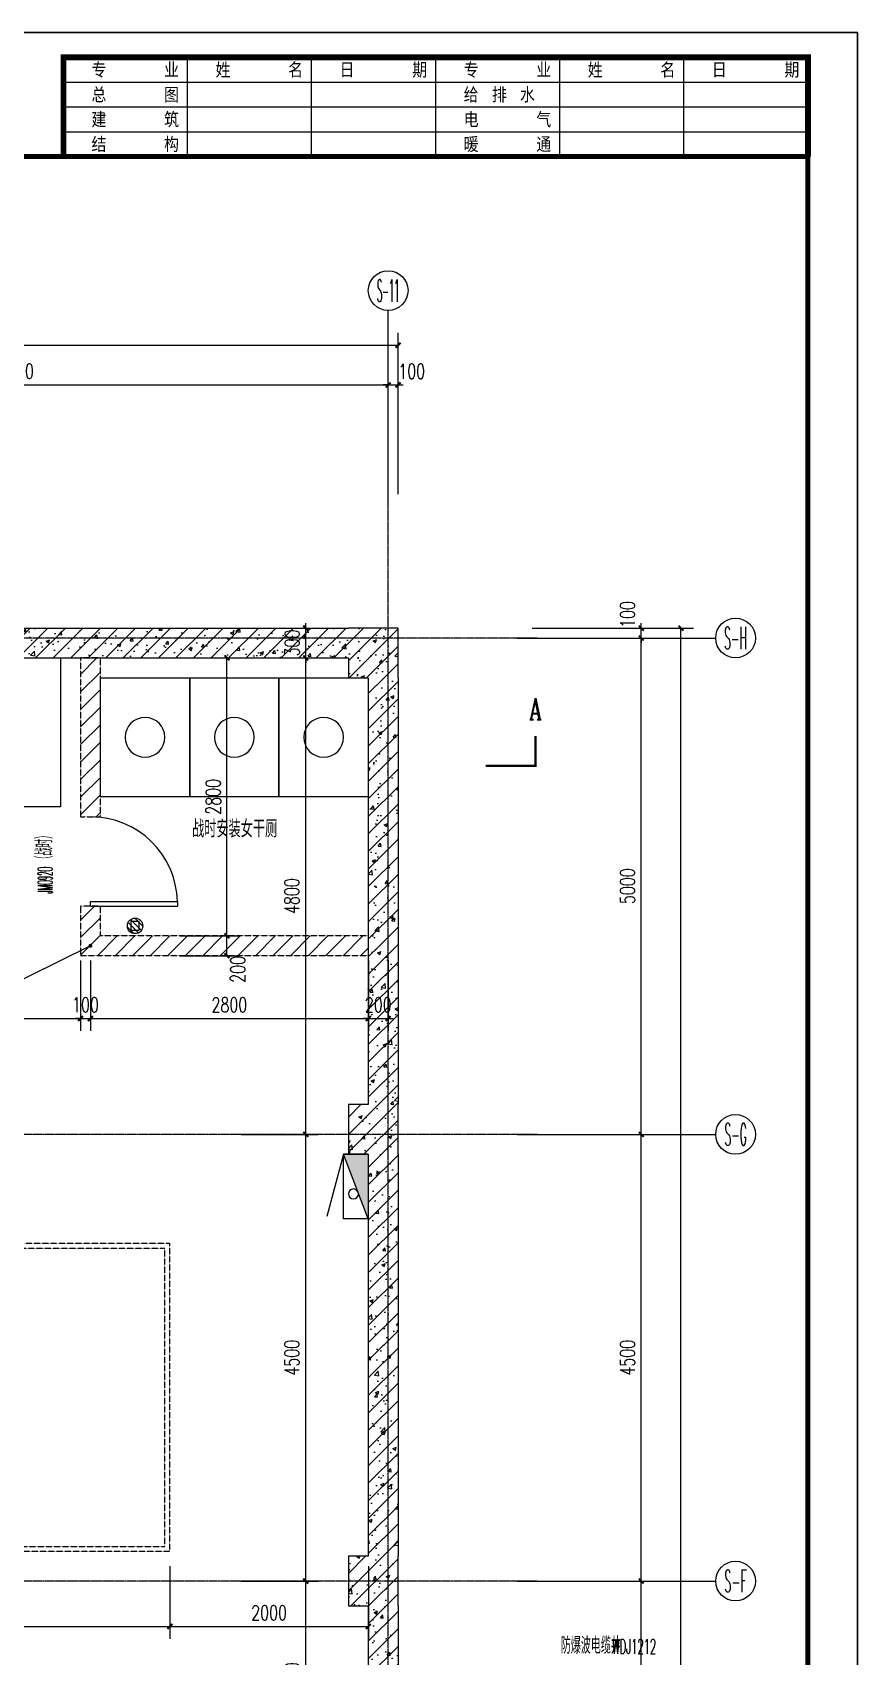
# Model space of a CAD drawing. Extents: x 0 to 2037025, y -2738621 to 0.
# Drawn here: x 992400 to 1000713, y -1365223 to -1348863 of the extents above; entities that cross this region are included whole.
import ezdxf
from ezdxf.enums import TextEntityAlignment as Align

# ---------------------------------------------------------------- set-up
doc = ezdxf.new("R2010")
doc.units = 0
doc.header["$LTSCALE"] = 10
doc.header["$MEASUREMENT"] = 0
doc.linetypes.add('DASH', pattern=[0.35, 0.25, -0.1])
doc.linetypes.add('DOTE', pattern=[2.42, 2, -0.2, 0.02, -0.2])
for name, color, linetype in [('AXIS', 3, 'Continuous'), ('AXIS_TEXT', 7, 'Continuous'), ('COLUMN', 4, 'Continuous'), ('DIM_SYMB', 3, 'Continuous'), ('DOTE', 1, 'DOTE'), ('GPS-人防排水', 4, 'Continuous'), ('PUB_DIM', 3, 'Continuous'), ('PUB_HATCH', 252, 'Continuous'), ('PUB_TEXT', 7, 'Continuous'), ('PUB_TITLE', 4, 'Continuous'), ('WALL', 4, 'Continuous'), ('water', 2, 'Continuous'), ('Z-战时开', 44, 'Continuous'), ('人防-砌筑墙', 4, 'Continuous'), ('图框', 142, 'Continuous'), ('批量导出图层', 1, 'Continuous'), ('消火栓箱', 6, 'Continuous')]:
    doc.layers.add(name, color=color, linetype=linetype)
doc.styles.add('_TCH_AXIS', font='COMPLEX', dxfattribs={"bigfont": 'GBCBIG'})
doc.styles.add('_TCH_DIM', font='SIMPLEX.shx', dxfattribs={"width": 0.7, "bigfont": 'GBCBIG.shx'})
doc.styles.add('_TCH_DIM_T3', font='simplex_.ttf', dxfattribs={"width": 0.705882, "bigfont": 'GBCBIG'})
doc.styles.add('_TCH_DIM_T3_T3', font='SIMPLEX', dxfattribs={"width": 0.49827, "bigfont": 'GBCBIG'})
doc.styles.add('_TCH_LABEL', font='COMPLEX', dxfattribs={"bigfont": 'GBCBIG'})
doc.styles.add('COMPLEX', font='COMPLEX')
doc.styles.add('HZ1', font='ZSM.shx', dxfattribs={"width": 0.7, "bigfont": 'HZTXT.shx'})
doc.styles.add('HZTXT', font='txt.shx', dxfattribs={"width": 0.7, "bigfont": 'hztxt.shx'})
doc.dimstyles.new('_TCH_ARCH&&50', dxfattribs={"dimtxt": 148.75, "dimasz": 50, "dimexe": 125, "dimexo": 150, "dimgap": 63.125, "dimtad": 1, "dimdec": 0, "dimzin": 0, "dimdsep": 46, "dimtxsty": '_TCH_DIM_T3', "dimblk": 'ARCHTICK', "dimcen": 0.09, "dimclrt": 7, "dimazin": 2, "dimtfac": 1, "dimtdec": 0, "dimtix": 1, "dimtmove": 2, "dimatfit": 3, "dimfxl": 0, "dimtolj": 1, "dimtzin": 0, "dimarcsym": 0})
pattern_1 = [(45, (0, 0), (-88.388348, 88.388348), []), (50, (0, 0), (358.63009, -31.37607), [37.5, -412.5]), (355, (0, 0), (-69.37567, 376.09607), [30, -330]), (100.4514, (29.9, -2.6), (289.25469, 344.71977), [31.870095, -350.571056]), (46.1842, (0, 100), (533.62052, -82.75951), [56.25, -618.75]), (96.6356, (44.47, 93.1), (467.33135, 487.05894), [47.80514, -525.8565]), (351.1842, (0, 100), (467.33097, 487.0593), [45, -495]), (21, (50, 75), (298.453526, -201.309445), [37.5, -412.5]), (326, (50, 75), (121.657666, 362.57502), [30, -330]), (71.4514, (74.87, 58.22), (420.111314, 161.26525), [31.870095, -350.571056]), (37.5, (0, 0), (6.079928, 166.446927), [0, -326, 0, -335, 0, -331.25]), (7.5, (0, 0), (131.534769, 197.205856), [0, -191, 0, -318.5, 0, -126.25]), (327.5, (-111.5, 0), (266.911218, -11.277436), [0, -125, 0, -390, 0, -517.5]), (317.5, (-161.5, 0), (291.593085, 50.05249), [0, -162.5, 0, -259, 0, -367.5])]
pattern_2 = [(45, (0, 89.76), (-88.388383, 88.388383), [])]

# ---------------------------------------------------------------- blocks, each defined once
blk = doc.blocks.new('A$C3C2C7D95')
at = {"layer": 'Z-战时开'}
blk.add_lwpolyline([(-100, -900), (-100, 0), (-1300, 0), (-1300, -900)], close=True, dxfattribs=at)
blk.add_circle((-700, -450), 200, dxfattribs=at)
blk = doc.blocks.new('图框A0')
at = {"layer": '图框'}
for p, q in [((1000, 68100), (1000, 83100)), ((1500, 68100), (1500, 83100)), ((2000, 68100), (2000, 83100)), ((2500, 80600), (500, 80600)), ((2500, 78100), (500, 78100)), ((2500, 75600), (500, 75600)), ((2500, 73100), (500, 73100)), ((2500, 70600), (500, 70600))]:
    blk.add_line(p, q, dxfattribs=at)
blk.add_lwpolyline([(0, 0), (0, 84100), (118900, 84100), (118900, 0)], close=True, dxfattribs=at)
at = {"layer": '图框', "const_width": 120}
blk.add_lwpolyline([(2500, 83100), (500, 83100), (500, 68100), (2500, 68100)], dxfattribs=at)
at = {"layer": '图框', "const_width": 100}
blk.add_lwpolyline([(2500, 1000), (117900, 1000), (117900, 83100), (2500, 83100)], close=True, dxfattribs=at)
at = {"layer": '图框', "style": 'HZTXT'}
for s, p in [('日    期', (911, 81164)), ('姓    名', (911, 78664)), ('专    业', (911, 76164)), ('电    气', (1911, 76164)), ('暖    通', (2411, 76164)), ('给 排 水', (1411, 76164)), ('日    期', (911, 73664)), ('姓    名', (911, 71164)), ('专    业', (911, 68664)), ('总    图', (1411, 68664)), ('建    筑', (1911, 68664)), ('结    构', (2411, 68664))]:
    blk.add_text(s, height=300, rotation=90, dxfattribs=at).set_placement(p)
blk = doc.blocks.new('消火栓箱2')
at = {"layer": '消火栓箱'}
blk.add_hatch(color=256, dxfattribs=at).paths.add_polyline_path([(650, 0), (650, -250), (0, 0)])
for p, q in [((650, 0), (0, 0)), ((0, 0), (650, -250)), ((0, -250), (650, -250)), ((650, -250), (22, -418))]:
    blk.add_line(p, q, dxfattribs=at)
blk.add_lwpolyline([(0, 0), (0, -250), (650, -250), (650, 0), (650, -250), (650, 0)], close=True, dxfattribs=at)
blk.add_circle((250, -150), 50, dxfattribs=at)
blk = doc.blocks.new('防爆地漏')
at = {"layer": 'GPS-人防排水'}
h = blk.add_hatch(dxfattribs=at)
h.set_pattern_fill('ANSI31', color=256, scale=414.056448, angle=90, style=0)
h.set_pattern_definition([(135, (-302468.235, -1955036.53), (-36.5977653, -36.5977653), [])])
edge = h.paths.add_edge_path()
edge.add_arc((0, 0), 104, 90, 450)
for p, q in [((56, 59), (-59, 59)), ((-59, 59), (-59, -56)), ((56, -56), (56, 59)), ((-59, -56), (56, -56))]:
    blk.add_line(p, q, dxfattribs=at)
blk.add_circle((0, 0), 104, dxfattribs=at)
blk = doc.blocks.new('A$C3A9412D5')
at = {"layer": 'GPS-人防排水', "xscale": 0.75, "yscale": 0.75, "zscale": 0.75}
blk.add_blockref('防爆地漏', (17450, 10100), dxfattribs=at)
blk = doc.blocks.new('_ArchTick')
at = {"color": 0, "linetype": 'ByBlock', "const_width": 0.4}
blk.add_lwpolyline([(-0.5, -0.5), (0.5, 0.5)], dxfattribs=at)
blk = doc.blocks.new('*D337')
at = {"layer": 'Defpoints', "color": 0, "transparency": 16777216}
for p in [(989684, -1364163), (993784, -1364163), (993784, -1364920)]:
    blk.add_point(p, dxfattribs=at)
at = {"layer": 'Z-战时开', "color": 0, "lineweight": -2, "transparency": 16777216}
for p, q in [((989684, -1364313), (989684, -1365045)), ((993784, -1364313), (993784, -1365045)), ((989684, -1364920), (993784, -1364920))]:
    blk.add_line(p, q, dxfattribs=at)
at = {"layer": 'Z-战时开', "color": 0, "lineweight": -2, "transparency": 16777216, "xscale": 50, "yscale": 50, "zscale": 50, "rotation": 180}
blk.add_blockref('_ArchTick', (989684, -1364920), dxfattribs=at)
at = {"layer": 'Z-战时开', "color": 0, "lineweight": -2, "transparency": 16777216, "xscale": 50, "yscale": 50, "zscale": 50}
blk.add_blockref('_ArchTick', (993784, -1364920), dxfattribs=at)
at = {"layer": 'Z-战时开', "color": 7, "transparency": 16777216, "insert": (991734, -1364780), "char_height": 148.8, "attachment_point": 5, "style": '_TCH_DIM_T3'}
blk.add_mtext('\\A1;4100', dxfattribs=at)
blk = doc.blocks.new('*D338')
at = {"layer": 'Defpoints', "color": 0, "transparency": 16777216}
for p in [(993784, -1364163), (995784, -1364163), (995784, -1364920)]:
    blk.add_point(p, dxfattribs=at)
at = {"layer": 'Z-战时开', "color": 0, "lineweight": -2, "transparency": 16777216}
for p, q in [((993784, -1364313), (993784, -1365045)), ((995784, -1364313), (995784, -1365045)), ((993784, -1364920), (995784, -1364920))]:
    blk.add_line(p, q, dxfattribs=at)
at = {"layer": 'Z-战时开', "color": 0, "lineweight": -2, "transparency": 16777216, "xscale": 50, "yscale": 50, "zscale": 50, "rotation": 180}
blk.add_blockref('_ArchTick', (993784, -1364920), dxfattribs=at)
at = {"layer": 'Z-战时开', "color": 0, "lineweight": -2, "transparency": 16777216, "xscale": 50, "yscale": 50, "zscale": 50}
blk.add_blockref('_ArchTick', (995784, -1364920), dxfattribs=at)
at = {"layer": 'Z-战时开', "color": 7, "transparency": 16777216, "insert": (994784, -1364782), "char_height": 148.8, "attachment_point": 5, "style": '_TCH_DIM_T3'}
blk.add_mtext('\\A1;2000', dxfattribs=at)
blk = doc.blocks.new('*D704')
at = {"layer": 'Defpoints', "color": 0, "transparency": 16777216}
for p in [(993734, -1357963), (994360, -1357963), (993734, -1358163)]:
    blk.add_point(p, dxfattribs=at)
at = {"layer": 'Z-战时开', "color": 0, "lineweight": -2, "transparency": 16777216}
for p, q in [((993884, -1357963), (994485, -1357963)), ((994360, -1358163), (994360, -1357963)), ((993884, -1358163), (994485, -1358163))]:
    blk.add_line(p, q, dxfattribs=at)
at = {"layer": 'Z-战时开', "color": 0, "lineweight": -2, "transparency": 16777216, "xscale": 50, "yscale": 50, "zscale": 50}
for p, rotation in [((994360, -1357963), 90), ((994360, -1358163), 270)]:
    blk.add_blockref('_ArchTick', p, dxfattribs=dict(at, rotation=rotation))
at = {"layer": 'Z-战时开', "color": 7, "transparency": 16777216, "insert": (994468, -1358301), "char_height": 148.8, "attachment_point": 5, "rotation": 90, "style": '_TCH_DIM_T3'}
blk.add_mtext('\\A1;200', dxfattribs=at)
blk = doc.blocks.new('*D705')
at = {"layer": 'Defpoints', "color": 0, "transparency": 16777216}
for p in [(993734, -1355163), (994360, -1355163), (993734, -1357963)]:
    blk.add_point(p, dxfattribs=at)
at = {"layer": 'Z-战时开', "color": 0, "lineweight": -2, "transparency": 16777216}
for p, q in [((993884, -1355163), (994485, -1355163)), ((994360, -1357963), (994360, -1355163)), ((993884, -1357963), (994485, -1357963))]:
    blk.add_line(p, q, dxfattribs=at)
at = {"layer": 'Z-战时开', "color": 0, "lineweight": -2, "transparency": 16777216, "xscale": 50, "yscale": 50, "zscale": 50}
for p, rotation in [((994360, -1355163), 90), ((994360, -1357963), 270)]:
    blk.add_blockref('_ArchTick', p, dxfattribs=dict(at, rotation=rotation))
at = {"layer": 'Z-战时开', "color": 7, "transparency": 16777216, "insert": (994222, -1356563), "char_height": 148.8, "attachment_point": 5, "rotation": 90, "style": '_TCH_DIM_T3'}
blk.add_mtext('\\A1;2800', dxfattribs=at)
blk = doc.blocks.new('*D710')
at = {"layer": 'Defpoints', "color": 0, "transparency": 16777216}
for p in [(990684, -1358063), (992884, -1358063), (992884, -1358796)]:
    blk.add_point(p, dxfattribs=at)
at = {"layer": 'Z-战时开', "color": 0, "lineweight": -2, "transparency": 16777216}
for p, q in [((990684, -1358213), (990684, -1358921)), ((992884, -1358213), (992884, -1358921)), ((990684, -1358796), (992884, -1358796))]:
    blk.add_line(p, q, dxfattribs=at)
at = {"layer": 'Z-战时开', "color": 0, "lineweight": -2, "transparency": 16777216, "xscale": 50, "yscale": 50, "zscale": 50, "rotation": 180}
blk.add_blockref('_ArchTick', (990684, -1358796), dxfattribs=at)
at = {"layer": 'Z-战时开', "color": 0, "lineweight": -2, "transparency": 16777216, "xscale": 50, "yscale": 50, "zscale": 50}
blk.add_blockref('_ArchTick', (992884, -1358796), dxfattribs=at)
at = {"layer": 'Z-战时开', "color": 7, "transparency": 16777216, "insert": (991784, -1358657), "char_height": 148.8, "attachment_point": 5, "style": '_TCH_DIM_T3'}
blk.add_mtext('\\A1;2200', dxfattribs=at)
blk = doc.blocks.new('*D711')
at = {"layer": 'Defpoints', "color": 0, "transparency": 16777216}
for p in [(992884, -1358063), (992984, -1358063), (992984, -1358796)]:
    blk.add_point(p, dxfattribs=at)
at = {"layer": 'Z-战时开', "color": 0, "lineweight": -2, "transparency": 16777216}
for p, q in [((992884, -1358213), (992884, -1358921)), ((992984, -1358213), (992984, -1358921)), ((992884, -1358796), (992834, -1358796)), ((992884, -1358796), (992984, -1358796)), ((992984, -1358796), (993034, -1358796))]:
    blk.add_line(p, q, dxfattribs=at)
at = {"layer": 'Z-战时开', "color": 0, "lineweight": -2, "transparency": 16777216, "xscale": 50, "yscale": 50, "zscale": 50}
blk.add_blockref('_ArchTick', (992884, -1358796), dxfattribs=at)
at = {"layer": 'Z-战时开', "color": 0, "lineweight": -2, "transparency": 16777216, "xscale": 50, "yscale": 50, "zscale": 50, "rotation": 180}
blk.add_blockref('_ArchTick', (992984, -1358796), dxfattribs=at)
at = {"layer": 'Z-战时开', "color": 7, "transparency": 16777216, "insert": (992934, -1358657), "char_height": 148.8, "attachment_point": 5, "style": '_TCH_DIM_T3'}
blk.add_mtext('\\A1;100', dxfattribs=at)
blk = doc.blocks.new('*D712')
at = {"layer": 'Defpoints', "color": 0, "transparency": 16777216}
for p in [(992984, -1358063), (995784, -1358063), (995784, -1358796)]:
    blk.add_point(p, dxfattribs=at)
at = {"layer": 'Z-战时开', "color": 0, "lineweight": -2, "transparency": 16777216}
for p, q in [((992984, -1358213), (992984, -1358921)), ((995784, -1358213), (995784, -1358921)), ((992984, -1358796), (995784, -1358796))]:
    blk.add_line(p, q, dxfattribs=at)
at = {"layer": 'Z-战时开', "color": 0, "lineweight": -2, "transparency": 16777216, "xscale": 50, "yscale": 50, "zscale": 50, "rotation": 180}
blk.add_blockref('_ArchTick', (992984, -1358796), dxfattribs=at)
at = {"layer": 'Z-战时开', "color": 0, "lineweight": -2, "transparency": 16777216, "xscale": 50, "yscale": 50, "zscale": 50}
blk.add_blockref('_ArchTick', (995784, -1358796), dxfattribs=at)
at = {"layer": 'Z-战时开', "color": 7, "transparency": 16777216, "insert": (994384, -1358657), "char_height": 148.8, "attachment_point": 5, "style": '_TCH_DIM_T3'}
blk.add_mtext('\\A1;2800', dxfattribs=at)
blk = doc.blocks.new('*D713')
at = {"layer": 'Defpoints', "color": 0, "transparency": 16777216}
for p in [(995784, -1358063), (995984, -1358063), (995984, -1358796)]:
    blk.add_point(p, dxfattribs=at)
at = {"layer": 'Z-战时开', "color": 0, "lineweight": -2, "transparency": 16777216}
for p, q in [((995784, -1358213), (995784, -1358921)), ((995984, -1358213), (995984, -1358921)), ((995784, -1358796), (995734, -1358796)), ((995784, -1358796), (995984, -1358796)), ((995984, -1358796), (996034, -1358796))]:
    blk.add_line(p, q, dxfattribs=at)
at = {"layer": 'Z-战时开', "color": 0, "lineweight": -2, "transparency": 16777216, "xscale": 50, "yscale": 50, "zscale": 50}
blk.add_blockref('_ArchTick', (995784, -1358796), dxfattribs=at)
at = {"layer": 'Z-战时开', "color": 0, "lineweight": -2, "transparency": 16777216, "xscale": 50, "yscale": 50, "zscale": 50, "rotation": 180}
blk.add_blockref('_ArchTick', (995984, -1358796), dxfattribs=at)
at = {"layer": 'Z-战时开', "color": 7, "transparency": 16777216, "insert": (995884, -1358657), "char_height": 148.8, "attachment_point": 5, "style": '_TCH_DIM_T3'}
blk.add_mtext('\\A1;200', dxfattribs=at)
blk = doc.blocks.new('*D719')
at = {"layer": 'AXIS', "color": 0, "lineweight": -2, "transparency": 16777216}
for p, q in [((997434, -1364463), (998659, -1364463)), ((998534, -1369963), (998534, -1364463)), ((997434, -1369963), (998659, -1369963))]:
    blk.add_line(p, q, dxfattribs=at)
at = {"layer": 'Defpoints', "color": 0, "transparency": 16777216}
for p in [(997284, -1364463), (998534, -1364463), (997284, -1369963)]:
    blk.add_point(p, dxfattribs=at)
at = {"layer": 'AXIS', "color": 0, "lineweight": -2, "transparency": 16777216, "xscale": 50, "yscale": 50, "zscale": 50}
for p, rotation in [((998534, -1364463), 90), ((998534, -1369963), 270)]:
    blk.add_blockref('_ArchTick', p, dxfattribs=dict(at, rotation=rotation))
at = {"layer": 'AXIS', "color": 7, "transparency": 16777216, "insert": (998396, -1367213), "char_height": 148.8, "attachment_point": 5, "rotation": 90, "style": '_TCH_DIM_T3'}
blk.add_mtext('\\A1;5500', dxfattribs=at)
blk = doc.blocks.new('*D720')
at = {"layer": 'AXIS', "color": 0, "lineweight": -2, "transparency": 16777216}
for p, q in [((997434, -1359963), (998659, -1359963)), ((998534, -1364463), (998534, -1359963)), ((997434, -1364463), (998659, -1364463))]:
    blk.add_line(p, q, dxfattribs=at)
at = {"layer": 'Defpoints', "color": 0, "transparency": 16777216}
for p in [(997284, -1359963), (998534, -1359963), (997284, -1364463)]:
    blk.add_point(p, dxfattribs=at)
at = {"layer": 'AXIS', "color": 0, "lineweight": -2, "transparency": 16777216, "xscale": 50, "yscale": 50, "zscale": 50}
for p, rotation in [((998534, -1359963), 90), ((998534, -1364463), 270)]:
    blk.add_blockref('_ArchTick', p, dxfattribs=dict(at, rotation=rotation))
at = {"layer": 'AXIS', "color": 7, "transparency": 16777216, "insert": (998394, -1362213), "char_height": 148.8, "attachment_point": 5, "rotation": 90, "style": '_TCH_DIM_T3'}
blk.add_mtext('\\A1;4500', dxfattribs=at)
blk = doc.blocks.new('*D721')
at = {"layer": 'AXIS', "color": 0, "lineweight": -2, "transparency": 16777216}
for p, q in [((997434, -1354963), (998659, -1354963)), ((998534, -1359963), (998534, -1354963)), ((997434, -1359963), (998659, -1359963))]:
    blk.add_line(p, q, dxfattribs=at)
at = {"layer": 'Defpoints', "color": 0, "transparency": 16777216}
for p in [(997284, -1354963), (998534, -1354963), (997284, -1359963)]:
    blk.add_point(p, dxfattribs=at)
at = {"layer": 'AXIS', "color": 0, "lineweight": -2, "transparency": 16777216, "xscale": 50, "yscale": 50, "zscale": 50}
for p, rotation in [((998534, -1354963), 90), ((998534, -1359963), 270)]:
    blk.add_blockref('_ArchTick', p, dxfattribs=dict(at, rotation=rotation))
at = {"layer": 'AXIS', "color": 7, "transparency": 16777216, "insert": (998396, -1357463), "char_height": 148.8, "attachment_point": 5, "rotation": 90, "style": '_TCH_DIM_T3'}
blk.add_mtext('\\A1;5000', dxfattribs=at)
blk = doc.blocks.new('*D722')
at = {"layer": 'AXIS', "color": 0, "lineweight": -2, "transparency": 16777216}
for p, q in [((997434, -1354863), (998659, -1354863)), ((998534, -1354863), (998534, -1354813)), ((998534, -1354963), (998534, -1354863)), ((997434, -1354963), (998659, -1354963)), ((998534, -1354963), (998534, -1355013))]:
    blk.add_line(p, q, dxfattribs=at)
at = {"layer": 'Defpoints', "color": 0, "transparency": 16777216}
for p in [(997284, -1354863), (998534, -1354863), (997284, -1354963)]:
    blk.add_point(p, dxfattribs=at)
at = {"layer": 'AXIS', "color": 0, "lineweight": -2, "transparency": 16777216, "xscale": 50, "yscale": 50, "zscale": 50}
for p, rotation in [((998534, -1354863), 270), ((998534, -1354963), 90)]:
    blk.add_blockref('_ArchTick', p, dxfattribs=dict(at, rotation=rotation))
at = {"layer": 'AXIS', "color": 7, "transparency": 16777216, "insert": (998396, -1354726), "char_height": 148.8, "attachment_point": 5, "rotation": 90, "style": '_TCH_DIM_T3'}
blk.add_mtext('\\A1;100', dxfattribs=at)
blk = doc.blocks.new('*D723')
at = {"layer": 'AXIS', "color": 0, "lineweight": -2, "transparency": 16777216}
for p, q in [((997434, -1354863), (999059, -1354863)), ((998934, -1390263), (998934, -1354863)), ((997434, -1390263), (999059, -1390263))]:
    blk.add_line(p, q, dxfattribs=at)
at = {"layer": 'Defpoints', "color": 0, "transparency": 16777216}
for p in [(997284, -1354863), (998934, -1354863), (997284, -1390263)]:
    blk.add_point(p, dxfattribs=at)
at = {"layer": 'AXIS', "color": 0, "lineweight": -2, "transparency": 16777216, "xscale": 50, "yscale": 50, "zscale": 50}
for p, rotation in [((998934, -1354863), 90), ((998934, -1390263), 270)]:
    blk.add_blockref('_ArchTick', p, dxfattribs=dict(at, rotation=rotation))
at = {"layer": 'AXIS', "color": 7, "transparency": 16777216, "insert": (998794, -1372563), "char_height": 148.8, "attachment_point": 5, "rotation": 90, "style": '_TCH_DIM_T3'}
blk.add_mtext('\\A1;35400', dxfattribs=at)
blk = doc.blocks.new('*D752')
at = {"layer": 'AXIS', "color": 0, "lineweight": -2, "transparency": 16777216}
for p, q in [((988484, -1353513), (988484, -1352288)), ((995984, -1353513), (995984, -1352288)), ((988484, -1352413), (995984, -1352413))]:
    blk.add_line(p, q, dxfattribs=at)
at = {"layer": 'Defpoints', "color": 0, "transparency": 16777216}
for p in [(995984, -1352413), (988484, -1353663), (995984, -1353663)]:
    blk.add_point(p, dxfattribs=at)
at = {"layer": 'AXIS', "color": 0, "lineweight": -2, "transparency": 16777216, "xscale": 50, "yscale": 50, "zscale": 50, "rotation": 180}
blk.add_blockref('_ArchTick', (988484, -1352413), dxfattribs=at)
at = {"layer": 'AXIS', "color": 0, "lineweight": -2, "transparency": 16777216, "xscale": 50, "yscale": 50, "zscale": 50}
blk.add_blockref('_ArchTick', (995984, -1352413), dxfattribs=at)
at = {"layer": 'AXIS', "color": 7, "transparency": 16777216, "insert": (992234, -1352275), "char_height": 148.8, "attachment_point": 5, "style": '_TCH_DIM_T3'}
blk.add_mtext('\\A1;7500', dxfattribs=at)
blk = doc.blocks.new('*D753')
at = {"layer": 'AXIS', "color": 0, "lineweight": -2, "transparency": 16777216}
for p, q in [((995984, -1353513), (995984, -1352288)), ((996084, -1353513), (996084, -1352288)), ((995984, -1352413), (995934, -1352413)), ((995984, -1352413), (996084, -1352413)), ((996084, -1352413), (996134, -1352413))]:
    blk.add_line(p, q, dxfattribs=at)
at = {"layer": 'Defpoints', "color": 0, "transparency": 16777216}
for p in [(996084, -1352413), (995984, -1353663), (996084, -1353663)]:
    blk.add_point(p, dxfattribs=at)
at = {"layer": 'AXIS', "color": 0, "lineweight": -2, "transparency": 16777216, "xscale": 50, "yscale": 50, "zscale": 50}
blk.add_blockref('_ArchTick', (995984, -1352413), dxfattribs=at)
at = {"layer": 'AXIS', "color": 0, "lineweight": -2, "transparency": 16777216, "xscale": 50, "yscale": 50, "zscale": 50, "rotation": 180}
blk.add_blockref('_ArchTick', (996084, -1352413), dxfattribs=at)
at = {"layer": 'AXIS', "color": 7, "transparency": 16777216, "insert": (996221, -1352276), "char_height": 148.8, "attachment_point": 5, "style": '_TCH_DIM_T3'}
blk.add_mtext('\\A1;100', dxfattribs=at)
blk = doc.blocks.new('*D754')
at = {"layer": 'AXIS', "color": 0, "lineweight": -2, "transparency": 16777216}
for p, q in [((962184, -1353513), (962184, -1351888)), ((996084, -1353513), (996084, -1351888)), ((962184, -1352013), (996084, -1352013))]:
    blk.add_line(p, q, dxfattribs=at)
at = {"layer": 'Defpoints', "color": 0, "transparency": 16777216}
for p in [(996084, -1352013), (962184, -1353663), (996084, -1353663)]:
    blk.add_point(p, dxfattribs=at)
at = {"layer": 'AXIS', "color": 0, "lineweight": -2, "transparency": 16777216, "xscale": 50, "yscale": 50, "zscale": 50, "rotation": 180}
blk.add_blockref('_ArchTick', (962184, -1352013), dxfattribs=at)
at = {"layer": 'AXIS', "color": 0, "lineweight": -2, "transparency": 16777216, "xscale": 50, "yscale": 50, "zscale": 50}
blk.add_blockref('_ArchTick', (996084, -1352013), dxfattribs=at)
at = {"layer": 'AXIS', "color": 7, "transparency": 16777216, "insert": (979134, -1351875), "char_height": 148.8, "attachment_point": 5, "style": '_TCH_DIM_T3'}
blk.add_mtext('\\A1;33900', dxfattribs=at)
blk = doc.blocks.new('*D791')
at = {"layer": 'Defpoints', "color": 0, "transparency": 16777216}
for p in [(994354, -1354863), (995154, -1354863), (994354, -1355163)]:
    blk.add_point(p, dxfattribs=at)
at = {"layer": 'PUB_DIM', "color": 0, "lineweight": -2, "transparency": 16777216}
for p, q in [((994504, -1354863), (995279, -1354863)), ((995154, -1354863), (995154, -1354813)), ((995154, -1355163), (995154, -1354863)), ((994504, -1355163), (995279, -1355163)), ((995154, -1355163), (995154, -1355213))]:
    blk.add_line(p, q, dxfattribs=at)
at = {"layer": 'PUB_DIM', "color": 0, "lineweight": -2, "transparency": 16777216, "xscale": 50, "yscale": 50, "zscale": 50}
for p, rotation in [((995154, -1354863), 270), ((995154, -1355163), 90)]:
    blk.add_blockref('_ArchTick', p, dxfattribs=dict(at, rotation=rotation))
at = {"layer": 'PUB_DIM', "color": 7, "transparency": 16777216, "insert": (995016, -1355013), "char_height": 148.8, "attachment_point": 5, "rotation": 90, "style": '_TCH_DIM_T3'}
blk.add_mtext('\\A1;300', dxfattribs=at)
blk = doc.blocks.new('*D792')
at = {"layer": 'Defpoints', "color": 0, "transparency": 16777216}
for p in [(994354, -1355163), (995154, -1355163), (994354, -1359963)]:
    blk.add_point(p, dxfattribs=at)
at = {"layer": 'PUB_DIM', "color": 0, "lineweight": -2, "transparency": 16777216}
for p, q in [((994504, -1355163), (995279, -1355163)), ((995154, -1359963), (995154, -1355163)), ((994504, -1359963), (995279, -1359963))]:
    blk.add_line(p, q, dxfattribs=at)
at = {"layer": 'PUB_DIM', "color": 0, "lineweight": -2, "transparency": 16777216, "xscale": 50, "yscale": 50, "zscale": 50}
for p, rotation in [((995154, -1355163), 90), ((995154, -1359963), 270)]:
    blk.add_blockref('_ArchTick', p, dxfattribs=dict(at, rotation=rotation))
at = {"layer": 'PUB_DIM', "color": 7, "transparency": 16777216, "insert": (995014, -1357563), "char_height": 148.8, "attachment_point": 5, "rotation": 90, "style": '_TCH_DIM_T3'}
blk.add_mtext('\\A1;4800', dxfattribs=at)
blk = doc.blocks.new('*D793')
at = {"layer": 'Defpoints', "color": 0, "transparency": 16777216}
for p in [(994354, -1359963), (995154, -1359963), (994354, -1364463)]:
    blk.add_point(p, dxfattribs=at)
at = {"layer": 'PUB_DIM', "color": 0, "lineweight": -2, "transparency": 16777216}
for p, q in [((994504, -1359963), (995279, -1359963)), ((995154, -1364463), (995154, -1359963)), ((994504, -1364463), (995279, -1364463))]:
    blk.add_line(p, q, dxfattribs=at)
at = {"layer": 'PUB_DIM', "color": 0, "lineweight": -2, "transparency": 16777216, "xscale": 50, "yscale": 50, "zscale": 50}
for p, rotation in [((995154, -1359963), 90), ((995154, -1364463), 270)]:
    blk.add_blockref('_ArchTick', p, dxfattribs=dict(at, rotation=rotation))
at = {"layer": 'PUB_DIM', "color": 7, "transparency": 16777216, "insert": (995014, -1362213), "char_height": 148.8, "attachment_point": 5, "rotation": 90, "style": '_TCH_DIM_T3'}
blk.add_mtext('\\A1;4500', dxfattribs=at)
blk = doc.blocks.new('*D794')
at = {"layer": 'Defpoints', "color": 0, "transparency": 16777216}
for p in [(994354, -1364463), (995154, -1364463), (994354, -1366463)]:
    blk.add_point(p, dxfattribs=at)
at = {"layer": 'PUB_DIM', "color": 0, "lineweight": -2, "transparency": 16777216}
for p, q in [((994504, -1364463), (995279, -1364463)), ((995154, -1366463), (995154, -1364463)), ((994504, -1366463), (995279, -1366463))]:
    blk.add_line(p, q, dxfattribs=at)
at = {"layer": 'PUB_DIM', "color": 0, "lineweight": -2, "transparency": 16777216, "xscale": 50, "yscale": 50, "zscale": 50}
for p, rotation in [((995154, -1364463), 90), ((995154, -1366463), 270)]:
    blk.add_blockref('_ArchTick', p, dxfattribs=dict(at, rotation=rotation))
at = {"layer": 'PUB_DIM', "color": 7, "transparency": 16777216, "insert": (995016, -1365463), "char_height": 148.8, "attachment_point": 5, "rotation": 90, "style": '_TCH_DIM_T3'}
blk.add_mtext('\\A1;2000', dxfattribs=at)
blk = doc.blocks.new('$DorLib2D$00000001')
for p, q in [((0.45, 0.975), (0.5, 0.975)), ((0.45, 0), (0.45, 0.975)), ((0.5, 0), (0.5, 0.975)), ((0.5, 0), (0.45, 0))]:
    blk.add_line(p, q)
at = {"lineweight": 13}
blk.add_arc((0.475, 0), 0.975, 91.4693, 180, dxfattribs=at)
blk = doc.blocks.new('_AXISO')
blk.add_circle((0, 0), 0.5)
at = {"layer": 'AXIS_TEXT', "style": 'COMPLEX', "width": 1.041667}
blk.add_attdef('A', text='', height=0.56, dxfattribs=at).set_placement((-0.25, -0.28), (0.25, -0.28), align=Align.FIT)

msp = doc.modelspace()

# ---------------------------------------------------------------- hatches: boundary and pattern name
at = {"layer": 'PUB_HATCH'}
h = msp.add_hatch(dxfattribs=at)
h.set_pattern_fill('钢筋混凝土', color=256, scale=50, style=0)
h.set_pattern_definition(pattern_1)
h.paths.add_polyline_path([(995583.9, -1355163.1), (995583.9, -1354863.1), (988733.9, -1354863.1), (988733.9, -1355163.1)])
h = msp.add_hatch(dxfattribs=at)
h.set_pattern_fill('钢筋混凝土', color=256, scale=50, style=0)
h.set_pattern_definition(pattern_1)
h.paths.add_polyline_path([(995583.9, -1355363.1), (996083.9, -1355363.1), (996083.9, -1354863.1), (995583.9, -1354863.1)])
at = {"layer": 'PUB_HATCH', "linetype": 'DASH'}
h = msp.add_hatch(dxfattribs=at)
h.set_pattern_fill('普通砖', color=256, scale=50, style=0)
h.set_pattern_definition(pattern_2)
h.paths.add_polyline_path([(992883.9, -1355163.1), (992883.9, -1356763.1), (993083.9, -1356763.1), (993083.9, -1355163.1)])
at = {"layer": 'PUB_HATCH'}
h = msp.add_hatch(dxfattribs=at)
h.set_pattern_fill('钢筋混凝土', color=256, scale=50, style=0)
h.set_pattern_definition(pattern_1)
h.paths.add_polyline_path([(996083.9, -1355363.1), (995783.9, -1355363.1), (995783.9, -1358063.1), (996083.9, -1358063.1)])
at = {"layer": 'PUB_HATCH', "linetype": 'DASH'}
h = msp.add_hatch(dxfattribs=at)
h.set_pattern_fill('普通砖', color=256, scale=50, style=0)
h.set_pattern_definition(pattern_2)
h.paths.add_polyline_path([(993083.9, -1357963.1), (993083.9, -1357663.1), (992883.9, -1357663.1), (992883.9, -1358163.1)])
h = msp.add_hatch(dxfattribs=at)
h.set_pattern_fill('普通砖', color=256, scale=50, style=0)
h.set_pattern_definition(pattern_2)
h.paths.add_polyline_path([(995783.9, -1358163.1), (995783.9, -1357963.1), (993083.9, -1357963.1), (992883.9, -1358163.1)])
at = {"layer": 'PUB_HATCH'}
h = msp.add_hatch(dxfattribs=at)
h.set_pattern_fill('钢筋混凝土', color=256, scale=50, style=0)
h.set_pattern_definition(pattern_1)
h.paths.add_polyline_path([(995783.9, -1359663.1), (996083.9, -1359663.1), (996083.9, -1358063.1), (995783.9, -1358063.1)])
h = msp.add_hatch(dxfattribs=at)
h.set_pattern_fill('钢筋混凝土', color=256, scale=50, style=0)
h.set_pattern_definition(pattern_1)
h.paths.add_polyline_path([(995583.9, -1360163.1), (996083.9, -1360163.1), (996083.9, -1359663.1), (995583.9, -1359663.1)])
h = msp.add_hatch(dxfattribs=at)
h.set_pattern_fill('钢筋混凝土', color=256, scale=50, style=0)
h.set_pattern_definition(pattern_1)
h.paths.add_polyline_path([(995783.9, -1364213.1), (996083.9, -1364213.1), (996083.9, -1360163.1), (995783.9, -1360163.1)])
h = msp.add_hatch(dxfattribs=at)
h.set_pattern_fill('钢筋混凝土', color=256, scale=50, style=0)
h.set_pattern_definition(pattern_1)
h.paths.add_polyline_path([(995583.9, -1364713.1), (996083.9, -1364713.1), (996083.9, -1364213.1), (995583.9, -1364213.1)])
h = msp.add_hatch(dxfattribs=at)
h.set_pattern_fill('钢筋混凝土', color=256, scale=50, style=0)
h.set_pattern_definition(pattern_1)
h.paths.add_polyline_path([(996083.9, -1364713.1), (995783.9, -1364713.1), (995783.9, -1366563.1), (996083.9, -1366563.1)])

# ---------------------------------------------------------------- linework, layer by layer
at = {"layer": 'AXIS'}
for p, q in [((995983.9, -1353663.1), (995983.9, -1351663.1)), ((997283.9, -1354963.1), (999283.9, -1354963.1)), ((997283.9, -1359963.1), (999283.9, -1359963.1)), ((997283.9, -1364463.1), (999283.9, -1364463.1))]:
    msp.add_line(p, q, dxfattribs=at)
at = {"layer": 'COLUMN'}
for p, q in [((996083.9, -1354863.1), (995583.9, -1354863.1)), ((996083.9, -1355363.1), (996083.9, -1354863.1)), ((995583.9, -1355163.1), (995583.9, -1355363.1)), ((995583.9, -1355363.1), (995783.9, -1355363.1)), ((995783.9, -1359663.1), (995583.9, -1359663.1)), ((995583.9, -1359663.1), (995583.9, -1360163.1)), ((996083.9, -1360163.1), (996083.9, -1359663.1)), ((995583.9, -1360163.1), (995783.9, -1360163.1)), ((995783.9, -1364213.1), (995583.9, -1364213.1)), ((995583.9, -1364213.1), (995583.9, -1364713.1)), ((996083.9, -1364713.1), (996083.9, -1364213.1)), ((995583.9, -1364713.1), (995783.9, -1364713.1))]:
    msp.add_line(p, q, dxfattribs=at)
at = {"layer": 'DIM_SYMB', "const_width": 25}
msp.add_lwpolyline([(996967.3, -1356251.1), (997467.3, -1356251.1), (997467.3, -1355951.1)], dxfattribs=at)
at = {"layer": 'DOTE'}
for p, q in [((995983.9, -1391563.1), (995983.9, -1353463.1)), ((997483.9, -1354963.1), (960783.9, -1354963.1)), ((997483.9, -1359963.1), (960783.9, -1359963.1)), ((997483.9, -1364463.1), (960783.9, -1364463.1))]:
    msp.add_line(p, q, dxfattribs=at)
at = {"layer": 'PUB_TITLE'}
msp.add_lwpolyline([(958662.7, -1408312.9), (1000712.7, -1408312.9), (1000712.7, -1348862.9), (958662.7, -1348862.9)], close=True, dxfattribs=at)
at = {"layer": 'PUB_TITLE', "const_width": 50}
msp.add_lwpolyline([(959162.7, -1407812.9), (1000212.7, -1407812.9), (1000212.7, -1350112.9), (959162.7, -1350112.9)], close=True, dxfattribs=at)
at = {"layer": 'WALL'}
for p, q in [((988733.9, -1354863.1), (995583.9, -1354863.1)), ((988733.9, -1355163.1), (995583.9, -1355163.1)), ((995783.9, -1355363.1), (995783.9, -1358063.1)), ((996083.9, -1355363.1), (996083.9, -1358063.1)), ((995783.9, -1358063.1), (995783.9, -1359663.1)), ((996083.9, -1358063.1), (996083.9, -1359663.1)), ((995783.9, -1360163.1), (995783.9, -1364213.1)), ((996083.9, -1360163.1), (996083.9, -1364213.1)), ((995783.9, -1364713.1), (995783.9, -1366563.1)), ((996083.9, -1364713.1), (996083.9, -1366563.1))]:
    msp.add_line(p, q, dxfattribs=at)
at = {"layer": 'water'}
msp.add_lwpolyline([(990683.9, -1356663.1), (990683.9, -1355163.1), (992683.9, -1355163.1), (992683.9, -1356663.1)], close=True, dxfattribs=at)
at = {"layer": 'Z-战时开'}
msp.add_line((992983.9, -1358063.1), (990357.2, -1359364.3), dxfattribs=at)
at = {"layer": 'Z-战时开', "const_width": 20}
msp.add_lwpolyline([(992992.9, -1358058.7, 1), (992975, -1358067.6, 1)], format="xyb", close=True, dxfattribs=at)
at = {"layer": 'Z-战时开', "linetype": 'DASH'}
for points in [[(989683.9, -1361063.1), (989683.9, -1364163.1), (993783.9, -1364163.1), (993783.9, -1361063.1)], [(989733.9, -1361113.1), (989733.9, -1364113.1), (993733.9, -1364113.1), (993733.9, -1361113.1)]]:
    msp.add_lwpolyline(points, close=True, dxfattribs=at)
at = {"layer": '人防-砌筑墙', "linetype": 'DASH'}
for p, q in [((992883.9, -1355163.1), (992883.9, -1356763.1)), ((993083.9, -1355163.1), (992883.9, -1355163.1)), ((993083.9, -1356763.1), (993083.9, -1355163.1)), ((992883.9, -1356763.1), (993083.9, -1356763.1)), ((993083.9, -1357663.1), (992883.9, -1357663.1)), ((992883.9, -1357663.1), (992883.9, -1358163.1)), ((993083.9, -1357963.1), (993083.9, -1357663.1)), ((995783.9, -1357963.1), (993083.9, -1357963.1)), ((995783.9, -1358163.1), (992883.9, -1358163.1))]:
    msp.add_line(p, q, dxfattribs=at)
at = {"layer": '批量导出图层'}
msp.add_lwpolyline([(958662.7, -1348862.9), (1000712.7, -1348862.9), (1000712.7, -1408312.9), (958662.7, -1408312.9)], close=True, dxfattribs=at)

# ---------------------------------------------------------------- block references
at = {"xscale": 0.5, "yscale": 0.5, "zscale": 0.5, "rotation": 270}
msp.add_blockref('图框A0', (958662.7, -1348862.9), dxfattribs=at)
at = {"layer": 'AXIS'}
ref = msp.add_blockref('_AXISO', (995983.9, -1351463.1), dxfattribs=dict(at, xscale=400, yscale=400, zscale=400))
ref.add_attrib('A', 'S-11', dxfattribs={"layer": 'AXIS_TEXT', "height": 226.27, "style": '_TCH_AXIS', "width": 0.3}).set_placement((995870.8, -1351576.3), (996097.1, -1351576.3), align=Align.FIT)
ref = msp.add_blockref('_AXISO', (999483.9, -1354963.1), dxfattribs=dict(at, xscale=400, yscale=400, zscale=400))
ref.add_attrib('A', 'S-H', dxfattribs={"layer": 'AXIS_TEXT', "height": 226.27, "style": '_TCH_AXIS', "width": 0.318182}).set_placement((999370.8, -1355076.3), (999597.1, -1355076.3), align=Align.FIT)
ref = msp.add_blockref('_AXISO', (999483.9, -1359963.1), dxfattribs=dict(at, xscale=400, yscale=400, zscale=400))
ref.add_attrib('A', 'S-G', dxfattribs={"layer": 'AXIS_TEXT', "height": 226.27, "style": '_TCH_AXIS', "width": 0.328125}).set_placement((999370.8, -1360076.3), (999597.1, -1360076.3), align=Align.FIT)
ref = msp.add_blockref('_AXISO', (999483.9, -1364463.1), dxfattribs=dict(at, xscale=400, yscale=400, zscale=400))
ref.add_attrib('A', 'S-F', dxfattribs={"layer": 'AXIS_TEXT', "height": 226.27, "style": '_TCH_AXIS', "width": 0.33871}).set_placement((999370.8, -1364576.3), (999597.1, -1364576.3), align=Align.FIT)
at = {"layer": 'Z-战时开', "xscale": -1, "rotation": 270}
for p in [(993983.9, -1355263.1), (994883.9, -1355263.1), (995783.9, -1355263.1)]:
    msp.add_blockref('A$C3C2C7D95', p, dxfattribs=at)
at = {"layer": 'Z-战时开', "xscale": -900, "yscale": -900, "zscale": 200, "rotation": 89.9999999997102}
msp.add_blockref('$DorLib2D$00000001', (992983.9, -1357213.1), dxfattribs=at)
at = {"layer": '批量导出图层'}
msp.add_blockref('A$C3A9412D5', (975983.9, -1367963.1), dxfattribs=at)
at = {"layer": '消火栓箱', "xscale": -1, "rotation": 270}
msp.add_blockref('消火栓箱2', (995783.9, -1360813.1), dxfattribs=at)

# ---------------------------------------------------------------- texts
at = {"layer": 'PUB_TEXT'}
for s, height, style, width, p in [('A', 212.5, '_TCH_LABEL', 0.705882, (997403.1, -1355782.7)), ('防爆波电缆井', 168.79, '_TCH_DIM', 0.7, (997724.1, -1365195.7)), ('WDJ1212', 148.75, '_TCH_DIM', 0.494118, (998240.1, -1365195.7))]:
    msp.add_text(s, height=height, dxfattribs=dict(at, style=style, width=width)).set_placement(p)
at = {"layer": 'Z-战时开', "style": 'HZ1', "width": 0.7}
msp.add_text('战时安装女干厕', height=175, dxfattribs=at).set_placement((994008.5, -1356972.6))
at = {"layer": 'Z-战时开', "style": '_TCH_DIM_T3_T3'}
for s, height, width, p in [('（战时）', 168.79, 0.49827, (992603, -1357239.3)), ('JM0920', 148.75, 0.35172, (992603, -1357538.3))]:
    msp.add_text(s, height=height, rotation=90, dxfattribs=dict(at, width=width)).set_placement(p)

# ---------------------------------------------------------------- dimensions: what is measured, and where the dimension line sits
at = {"layer": 'AXIS'}
for p1, p2, distance, picture, middle in [((962183.9, -1353663.1), (996083.9, -1353663.1), 1650, '*D754', (979133.9, -1351874.9)), ((988483.9, -1353663.1), (995983.9, -1353663.1), 1250, '*D752', (992233.9, -1352274.9)), ((997283.9, -1390263.1), (997283.9, -1354863.1), -1650, '*D723', (998794, -1372563.1)), ((997283.9, -1359963.1), (997283.9, -1354963.1), -1250, '*D721', (998395.7, -1357463.1)), ((997283.9, -1364463.1), (997283.9, -1359963.1), -1250, '*D720', (998394, -1362213.1)), ((997283.9, -1369963.1), (997283.9, -1364463.1), -1250, '*D719', (998395.7, -1367213.1))]:
    dim = msp.add_aligned_dim(p1=p1, p2=p2, distance=distance, dimstyle='_TCH_ARCH&&50', dxfattribs=at)
    dim.commit()
    dim.dimension.update_dxf_attribs({"geometry": picture, "text_midpoint": middle})
for base, p1, p2, angle, picture, middle in [((996083.9, -1352413.1), (995983.9, -1353663.1), (996083.9, -1353663.1), 0, '*D753', (996221.4, -1352275.6)), ((998533.9, -1354863.1), (997283.9, -1354963.1), (997283.9, -1354863.1), 90, '*D722', (998396.4, -1354725.6))]:
    dim = msp.add_linear_dim(base=base, p1=p1, p2=p2, angle=angle, dimstyle='_TCH_ARCH&&50', dxfattribs=at)
    dim.commit()
    dim.dimension.update_dxf_attribs({"geometry": picture, "text_midpoint": middle, "dimtype": 129})
at = {"layer": 'PUB_DIM'}
for p1, p2, picture, middle in [((994354.3, -1355163.1), (994354.3, -1354863.1), '*D791', (995016.1, -1355013.1)), ((994354.3, -1359963.1), (994354.3, -1355163.1), '*D792', (995014.4, -1357563.1)), ((994354.3, -1364463.1), (994354.3, -1359963.1), '*D793', (995014.4, -1362213.1)), ((994354.3, -1366463.1), (994354.3, -1364463.1), '*D794', (995016.1, -1365463.1))]:
    dim = msp.add_aligned_dim(p1=p1, p2=p2, distance=-800, dimstyle='_TCH_ARCH&&50', dxfattribs=at)
    dim.commit()
    dim.dimension.update_dxf_attribs({"geometry": picture, "text_midpoint": middle})
at = {"layer": 'Z-战时开'}
for p1, p2, distance, picture, middle in [((993733.9, -1357963.1), (993733.9, -1355163.1), -626.5, '*D705', (994222.3, -1356563.1)), ((990683.9, -1358063.1), (992883.9, -1358063.1), -732.4, '*D710', (991783.9, -1358657.4)), ((992883.9, -1358063.1), (992983.9, -1358063.1), -732.4, '*D711', (992933.9, -1358657.4)), ((992983.9, -1358063.1), (995783.9, -1358063.1), -732.4, '*D712', (994383.9, -1358657.4)), ((995783.9, -1358063.1), (995983.9, -1358063.1), -732.4, '*D713', (995883.9, -1358657.4)), ((989683.9, -1364163.1), (993783.9, -1364163.1), -756.6, '*D337', (991733.9, -1364779.9)), ((993783.9, -1364163.1), (995783.9, -1364163.1), -756.6, '*D338', (994783.9, -1364781.6))]:
    dim = msp.add_aligned_dim(p1=p1, p2=p2, distance=distance, dimstyle='_TCH_ARCH&&50', dxfattribs=at)
    dim.commit()
    dim.dimension.update_dxf_attribs({"geometry": picture, "text_midpoint": middle})
dim = msp.add_linear_dim(base=(994360.5, -1357963.1), p1=(993733.9, -1358163.1), p2=(993733.9, -1357963.1), angle=90, dimstyle='_TCH_ARCH&&50', dxfattribs=at)
dim.commit()
dim.dimension.update_dxf_attribs({"geometry": '*D704', "text_midpoint": (994467.6, -1358300.6), "dimtype": 129})

doc.saveas('drawing.dxf')
